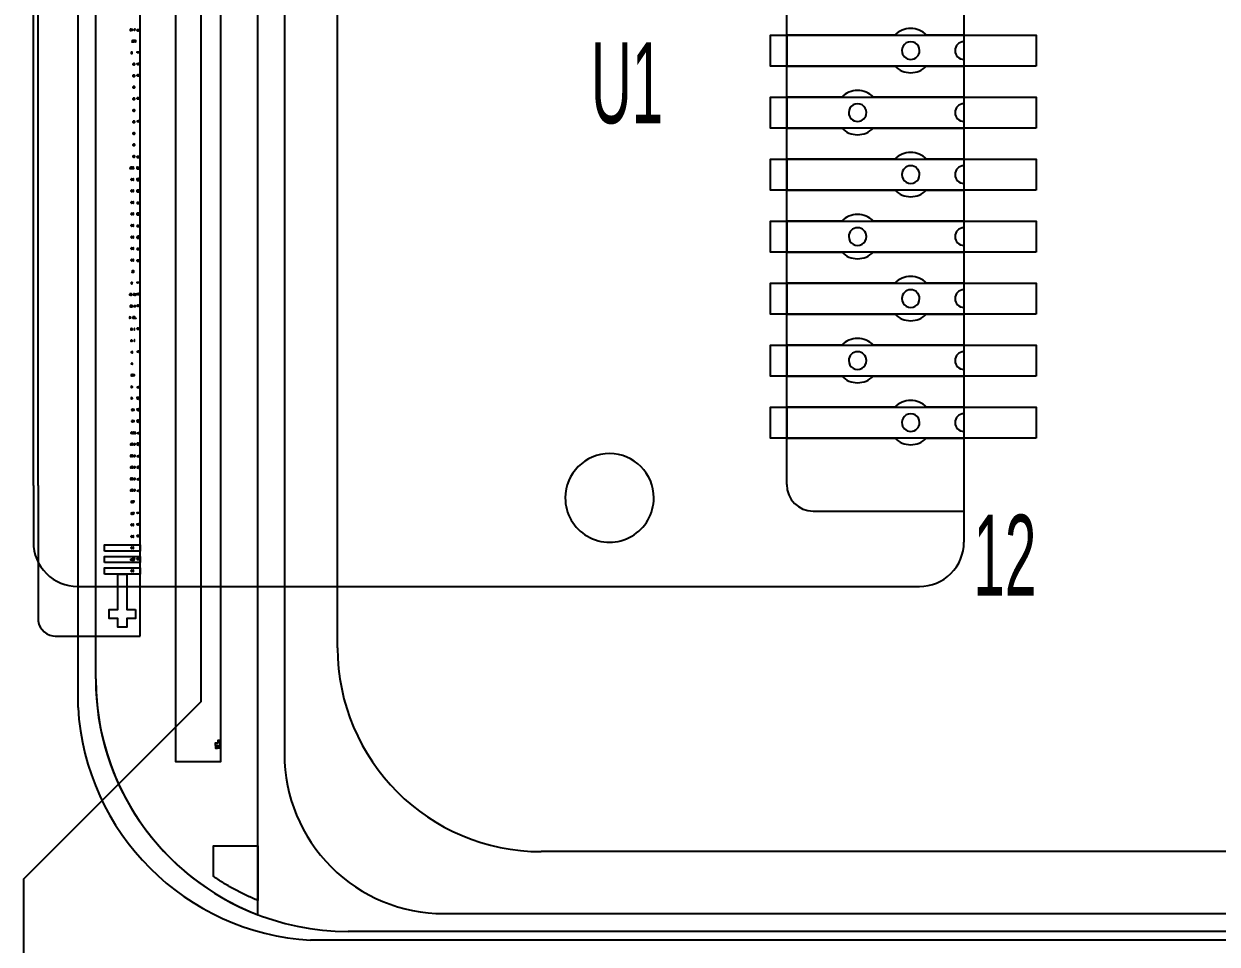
# Model space of a CAD drawing. Header units: millimetres. Extents: x 0 to 240, y 0 to 160.
# Drawn here: x 115.29 to 128.76, y 84.33 to 94.72 of the extents above; entities that cross this region are included whole.
import ezdxf

# ---------------------------------------------------------------- set-up
doc = ezdxf.new("R2010")
doc.units = ezdxf.units.MM
for name, color, linetype in [('BG_OUTLINE', 254, 'Continuous'), ('PG_SILKSCREEN_BOTTOM', 2, 'Continuous'), ('PG_SILKSCREEN_TOP', 7, 'Continuous'), ('PIN_TOP', 80, 'Continuous'), ('RD_SILKSCREEN_TOP', 7, 'Continuous')]:
    doc.layers.add(name, color=color, linetype=linetype)
doc.styles.get("Standard").update_dxf_attribs({"font": 'arial.ttf'})

msp = doc.modelspace()

# ---------------------------------------------------------------- linework, layer by layer
at = {"layer": 'BG_OUTLINE'}
msp.add_lwpolyline([(115.295, 80.07), (115.295, 85.07), (117.295, 87.07), (117.295, 101.07), (115.295, 103.07), (115.295, 108.07), (116.295, 109.07), (151.295, 109.07), (152.295, 108.07), (152.295, 80.07), (151.295, 79.07), (116.295, 79.07), (115.295, 80.07)], dxfattribs=at)
at = {"layer": 'PG_SILKSCREEN_BOTTOM'}
for points in [[(117.936, 84.664), (117.936, 103.476)], [(115.906, 87.002), (115.906, 101.138)], [(116.106, 87.326), (116.106, 100.815)], [(118.836, 87.676), (118.836, 100.465)], [(116.606, 87.81), (116.606, 100.33)], [(115.402, 89.51), (115.402, 98.603)], [(115.456, 89.51), (115.456, 98.603)], [(123.906, 94.595), (123.906, 94.245)], [(125.127, 94.595), (123.906, 94.595)], [(125.906, 94.595), (125.484, 94.595)], [(123.906, 94.245), (125.127, 94.245)], [(125.484, 94.245), (125.906, 94.245)], [(123.906, 93.895), (123.906, 93.545)], [(124.527, 93.895), (123.906, 93.895)], [(125.906, 93.895), (124.884, 93.895)], [(123.906, 93.545), (124.527, 93.545)], [(124.884, 93.545), (125.906, 93.545)], [(123.906, 93.195), (123.906, 92.845)], [(125.127, 93.195), (123.906, 93.195)], [(125.906, 93.195), (125.484, 93.195)], [(123.906, 92.845), (125.127, 92.845)], [(125.484, 92.845), (125.906, 92.845)], [(123.906, 92.495), (123.906, 92.145)], [(124.527, 92.495), (123.906, 92.495)], [(125.906, 92.495), (124.884, 92.495)], [(123.906, 92.145), (124.527, 92.145)], [(124.884, 92.145), (125.906, 92.145)], [(123.906, 91.795), (123.906, 91.445)], [(125.127, 91.795), (123.906, 91.795)], [(125.906, 91.795), (125.484, 91.795)], [(123.906, 91.445), (125.127, 91.445)], [(125.484, 91.445), (125.906, 91.445)], [(123.906, 91.095), (123.906, 90.745)], [(124.527, 91.095), (123.906, 91.095)], [(125.906, 91.095), (124.884, 91.095)], [(123.906, 90.745), (124.527, 90.745)], [(124.884, 90.745), (125.906, 90.745)], [(123.906, 90.395), (123.906, 90.045)], [(125.127, 90.395), (123.906, 90.395)], [(125.906, 90.395), (125.484, 90.395)], [(123.906, 90.045), (125.127, 90.045)], [(125.484, 90.045), (125.906, 90.045)], [(115.402, 89.51), (115.402, 88.87)], [(115.456, 89.51), (115.456, 87.981)], [(124.506, 89.22), (125.906, 89.22)], [(124.506, 89.22), (125.906, 89.22)], [(124.506, 89.22), (125.906, 89.22)], [(125.906, 89.22), (125.906, 89.095)], [(115.648, 87.81), (116.606, 87.81)], [(148.888, 85.376), (121.136, 85.376)], [(149.238, 84.476), (118.956, 84.476)], [(149.238, 84.476), (118.956, 84.476)], [(149.561, 84.376), (118.532, 84.376)]]:
    msp.add_lwpolyline(points, dxfattribs=at)
msp.add_lwpolyline([(151.888, 87.526), (151.888, 100.615, 0.414212), (149.038, 103.465), (120.036, 103.465, 0.414215), (118.236, 101.665), (118.236, 86.476, 0.414214), (120.036, 84.676), (149.038, 84.676, 0.414214)], format="xyb", close=True, dxfattribs=at)
for points in [[(117.006, 101.748), (117.006, 86.393), (117.519, 86.393), (117.519, 101.748)], [(117.006, 101.748), (117.006, 86.393), (117.519, 86.393), (117.519, 101.748)], [(117.006, 101.748), (117.006, 86.393), (117.519, 86.393), (117.519, 101.748)], [(116.496, 94.663), (116.496, 94.648), (116.506, 94.648), (116.506, 94.649), (116.497, 94.649), (116.497, 94.654), (116.502, 94.654), (116.502, 94.656), (116.497, 94.656), (116.497, 94.661), (116.506, 94.661), (116.506, 94.663)], [(116.506, 94.663), (116.506, 94.648), (116.507, 94.648), (116.507, 94.649), (116.516, 94.658), (116.517, 94.658), (116.517, 94.648), (116.519, 94.648), (116.519, 94.663), (116.517, 94.663), (116.517, 94.661), (116.509, 94.653), (116.507, 94.653), (116.507, 94.663)], [(116.542, 94.663), (116.542, 94.648), (116.544, 94.648), (116.544, 94.661), (116.552, 94.661), (116.552, 94.663)], [(116.572, 94.646), (116.574, 94.644), (116.577, 94.644), (116.577, 94.646), (116.575, 94.646), (116.574, 94.647), (116.574, 94.652), (116.575, 94.653), (116.578, 94.653), (116.58, 94.651), (116.58, 94.649), (116.583, 94.649), (116.583, 94.651), (116.585, 94.653), (116.588, 94.653), (116.589, 94.652), (116.589, 94.647), (116.588, 94.646), (116.586, 94.646), (116.586, 94.644), (116.589, 94.644), (116.592, 94.646), (116.592, 94.653), (116.589, 94.655), (116.584, 94.655), (116.582, 94.653), (116.579, 94.655), (116.574, 94.655), (116.572, 94.653)], [(116.514, 94.519), (116.514, 94.518), (116.526, 94.518), (116.526, 94.519), (116.521, 94.519), (116.521, 94.533), (116.519, 94.533), (116.519, 94.519)], [(116.529, 94.533), (116.526, 94.529), (116.526, 94.521), (116.529, 94.518), (116.534, 94.518), (116.537, 94.521), (116.537, 94.523), (116.536, 94.523), (116.536, 94.522), (116.533, 94.519), (116.53, 94.519), (116.527, 94.522), (116.527, 94.528), (116.53, 94.531), (116.533, 94.531), (116.536, 94.528), (116.536, 94.528), (116.537, 94.528), (116.537, 94.529), (116.534, 94.533)], [(116.537, 94.533), (116.537, 94.518), (116.539, 94.518), (116.539, 94.531), (116.547, 94.531), (116.547, 94.533)], [(116.547, 94.533), (116.547, 94.518), (116.549, 94.518), (116.549, 94.524), (116.552, 94.524), (116.556, 94.52), (116.556, 94.518), (116.557, 94.518), (116.557, 94.521), (116.553, 94.525), (116.557, 94.529), (116.557, 94.533), (116.556, 94.533), (116.556, 94.53), (116.552, 94.526), (116.549, 94.526), (116.549, 94.533)], [(116.509, 94.403), (116.507, 94.401), (116.507, 94.399), (116.509, 94.399), (116.509, 94.4), (116.51, 94.401), (116.515, 94.401), (116.516, 94.4), (116.516, 94.397), (116.515, 94.396), (116.509, 94.396), (116.507, 94.394), (116.507, 94.389), (116.509, 94.388), (116.516, 94.388), (116.517, 94.389), (116.517, 94.391), (116.516, 94.391), (116.516, 94.39), (116.515, 94.389), (116.51, 94.389), (116.509, 94.39), (116.509, 94.393), (116.51, 94.394), (116.516, 94.394), (116.517, 94.396), (116.517, 94.401), (116.516, 94.403)], [(116.572, 94.395), (116.574, 94.395), (116.574, 94.4), (116.587, 94.4), (116.587, 94.397), (116.589, 94.397), (116.592, 94.4), (116.592, 94.402), (116.574, 94.402), (116.574, 94.406), (116.572, 94.406)], [(116.528, 94.273), (116.528, 94.258), (116.532, 94.258), (116.532, 94.259), (116.53, 94.259), (116.53, 94.271), (116.532, 94.271), (116.532, 94.273)], [(116.54, 94.273), (116.54, 94.271), (116.542, 94.271), (116.542, 94.259), (116.54, 94.259), (116.54, 94.258), (116.543, 94.258), (116.543, 94.273)], [(116.572, 94.265), (116.576, 94.265), (116.585, 94.274), (116.587, 94.274), (116.589, 94.272), (116.589, 94.27), (116.587, 94.267), (116.585, 94.267), (116.585, 94.265), (116.588, 94.265), (116.592, 94.268), (116.592, 94.273), (116.588, 94.276), (116.584, 94.276), (116.575, 94.267), (116.574, 94.267), (116.574, 94.276), (116.572, 94.276)], [(116.528, 94.143), (116.528, 94.128), (116.532, 94.128), (116.532, 94.129), (116.53, 94.129), (116.53, 94.141), (116.532, 94.141), (116.532, 94.143)], [(116.532, 94.143), (116.532, 94.141), (116.535, 94.141), (116.535, 94.131), (116.533, 94.131), (116.533, 94.129), (116.535, 94.128), (116.537, 94.128), (116.537, 94.141), (116.54, 94.141), (116.54, 94.143)], [(116.54, 94.143), (116.54, 94.141), (116.542, 94.141), (116.542, 94.129), (116.54, 94.129), (116.54, 94.128), (116.543, 94.128), (116.543, 94.143)], [(116.572, 94.137), (116.574, 94.135), (116.577, 94.135), (116.577, 94.137), (116.575, 94.137), (116.574, 94.138), (116.574, 94.143), (116.575, 94.144), (116.578, 94.144), (116.58, 94.142), (116.58, 94.14), (116.583, 94.14), (116.583, 94.142), (116.585, 94.144), (116.588, 94.144), (116.589, 94.143), (116.589, 94.138), (116.588, 94.137), (116.586, 94.137), (116.586, 94.135), (116.589, 94.135), (116.592, 94.137), (116.592, 94.144), (116.589, 94.146), (116.584, 94.146), (116.582, 94.144), (116.579, 94.146), (116.574, 94.146), (116.572, 94.144)], [(116.528, 94.013), (116.528, 93.998), (116.532, 93.998), (116.532, 93.999), (116.53, 93.999), (116.53, 94.011), (116.532, 94.011), (116.532, 94.013)], [(116.532, 94.013), (116.532, 94.009), (116.538, 94.003), (116.538, 94.001), (116.537, 93.999), (116.535, 93.999), (116.533, 94.001), (116.533, 94.003), (116.532, 94.003), (116.532, 94), (116.534, 93.998), (116.537, 93.998), (116.54, 94), (116.54, 94.004), (116.533, 94.01), (116.533, 94.011), (116.54, 94.011), (116.54, 94.013)], [(116.54, 94.013), (116.54, 94.011), (116.542, 94.011), (116.542, 93.999), (116.54, 93.999), (116.54, 93.998), (116.543, 93.998), (116.543, 94.013)], [(116.572, 93.877), (116.574, 93.875), (116.576, 93.875), (116.576, 93.877), (116.575, 93.877), (116.574, 93.878), (116.574, 93.883), (116.575, 93.884), (116.58, 93.884), (116.582, 93.883), (116.582, 93.875), (116.592, 93.875), (116.592, 93.886), (116.589, 93.886), (116.589, 93.877), (116.584, 93.877), (116.584, 93.884), (116.582, 93.886), (116.574, 93.886), (116.572, 93.884)], [(116.528, 93.883), (116.528, 93.868), (116.532, 93.868), (116.532, 93.869), (116.53, 93.869), (116.53, 93.881), (116.532, 93.881), (116.532, 93.883)], [(116.528, 93.753), (116.528, 93.738), (116.532, 93.738), (116.532, 93.739), (116.53, 93.739), (116.53, 93.751), (116.532, 93.751), (116.532, 93.753)], [(116.533, 93.883), (116.532, 93.881), (116.532, 93.879), (116.533, 93.879), (116.533, 93.88), (116.534, 93.881), (116.537, 93.881), (116.538, 93.88), (116.538, 93.878), (116.537, 93.876), (116.535, 93.876), (116.535, 93.874), (116.537, 93.874), (116.538, 93.873), (116.538, 93.87), (116.537, 93.869), (116.534, 93.869), (116.533, 93.87), (116.533, 93.872), (116.532, 93.872), (116.532, 93.869), (116.533, 93.868), (116.538, 93.868), (116.54, 93.869), (116.54, 93.874), (116.538, 93.875), (116.54, 93.877), (116.54, 93.881), (116.538, 93.883)], [(116.54, 93.883), (116.54, 93.881), (116.542, 93.881), (116.542, 93.869), (116.54, 93.869), (116.54, 93.868), (116.543, 93.868), (116.543, 93.883)], [(116.54, 93.753), (116.54, 93.751), (116.542, 93.751), (116.542, 93.739), (116.54, 93.739), (116.54, 93.738), (116.543, 93.738), (116.543, 93.753)], [(116.528, 93.623), (116.528, 93.608), (116.532, 93.608), (116.532, 93.609), (116.53, 93.609), (116.53, 93.621), (116.532, 93.621), (116.532, 93.623)], [(116.533, 93.623), (116.532, 93.621), (116.532, 93.619), (116.533, 93.619), (116.533, 93.62), (116.534, 93.621), (116.537, 93.621), (116.538, 93.62), (116.538, 93.616), (116.537, 93.615), (116.532, 93.615), (116.532, 93.608), (116.54, 93.608), (116.54, 93.609), (116.533, 93.609), (116.533, 93.614), (116.538, 93.614), (116.54, 93.615), (116.54, 93.621), (116.538, 93.623)], [(116.54, 93.623), (116.54, 93.621), (116.542, 93.621), (116.542, 93.609), (116.54, 93.609), (116.54, 93.608), (116.543, 93.608), (116.543, 93.623)], [(116.587, 93.615), (116.592, 93.615), (116.592, 93.626), (116.585, 93.626), (116.58, 93.622), (116.572, 93.622), (116.572, 93.62), (116.582, 93.62), (116.586, 93.624), (116.589, 93.624), (116.589, 93.617), (116.587, 93.617)], [(116.528, 93.493), (116.528, 93.478), (116.532, 93.478), (116.532, 93.479), (116.53, 93.479), (116.53, 93.491), (116.532, 93.491), (116.532, 93.493)], [(116.54, 93.493), (116.54, 93.491), (116.542, 93.491), (116.542, 93.479), (116.54, 93.479), (116.54, 93.478), (116.543, 93.478), (116.543, 93.493)], [(116.528, 93.363), (116.528, 93.348), (116.532, 93.348), (116.532, 93.349), (116.53, 93.349), (116.53, 93.361), (116.532, 93.361), (116.532, 93.363)], [(116.532, 93.351), (116.532, 93.348), (116.54, 93.348), (116.54, 93.353), (116.537, 93.356), (116.537, 93.363), (116.535, 93.363), (116.535, 93.355), (116.538, 93.352), (116.538, 93.349), (116.533, 93.349), (116.533, 93.351)], [(116.54, 93.363), (116.54, 93.361), (116.542, 93.361), (116.542, 93.349), (116.54, 93.349), (116.54, 93.348), (116.543, 93.348), (116.543, 93.363)], [(116.528, 93.233), (116.528, 93.218), (116.532, 93.218), (116.532, 93.219), (116.53, 93.219), (116.53, 93.231), (116.532, 93.231), (116.532, 93.233)], [(116.54, 93.233), (116.54, 93.231), (116.542, 93.231), (116.542, 93.219), (116.54, 93.219), (116.54, 93.218), (116.543, 93.218), (116.543, 93.233)], [(116.572, 93.216), (116.574, 93.214), (116.576, 93.214), (116.576, 93.216), (116.575, 93.216), (116.574, 93.217), (116.574, 93.222), (116.575, 93.223), (116.58, 93.223), (116.582, 93.222), (116.582, 93.214), (116.592, 93.214), (116.592, 93.225), (116.589, 93.225), (116.589, 93.216), (116.584, 93.216), (116.584, 93.223), (116.582, 93.225), (116.574, 93.225), (116.572, 93.223)], [(116.492, 93.089), (116.492, 93.088), (116.504, 93.088), (116.504, 93.089), (116.499, 93.089), (116.499, 93.103), (116.497, 93.103), (116.497, 93.089)], [(116.504, 93.103), (116.504, 93.088), (116.514, 93.088), (116.514, 93.089), (116.506, 93.089), (116.506, 93.094), (116.511, 93.094), (116.511, 93.096), (116.506, 93.096), (116.506, 93.101), (116.514, 93.101), (116.514, 93.103)], [(116.516, 93.103), (116.514, 93.101), (116.514, 93.099), (116.516, 93.099), (116.516, 93.1), (116.517, 93.101), (116.522, 93.101), (116.522, 93.1), (116.522, 93.097), (116.522, 93.096), (116.516, 93.096), (116.514, 93.094), (116.514, 93.089), (116.516, 93.088), (116.522, 93.088), (116.524, 93.089), (116.524, 93.091), (116.522, 93.091), (116.522, 93.09), (116.522, 93.089), (116.517, 93.089), (116.516, 93.09), (116.516, 93.093), (116.517, 93.094), (116.522, 93.094), (116.524, 93.096), (116.524, 93.101), (116.522, 93.103)], [(116.524, 93.089), (116.524, 93.088), (116.536, 93.088), (116.536, 93.089), (116.531, 93.089), (116.531, 93.103), (116.529, 93.103), (116.529, 93.089)], [(116.572, 93.095), (116.574, 93.095), (116.574, 93.1), (116.587, 93.1), (116.587, 93.097), (116.589, 93.097), (116.592, 93.1), (116.592, 93.102), (116.574, 93.102), (116.574, 93.106), (116.572, 93.106)], [(116.572, 93.086), (116.574, 93.084), (116.576, 93.084), (116.576, 93.086), (116.575, 93.086), (116.574, 93.087), (116.574, 93.092), (116.575, 93.093), (116.58, 93.093), (116.582, 93.092), (116.582, 93.084), (116.592, 93.084), (116.592, 93.095), (116.589, 93.095), (116.589, 93.086), (116.584, 93.086), (116.584, 93.093), (116.582, 93.095), (116.574, 93.095), (116.572, 93.093)], [(116.509, 92.973), (116.506, 92.969), (116.506, 92.961), (116.509, 92.958), (116.514, 92.958), (116.517, 92.961), (116.517, 92.963), (116.516, 92.963), (116.516, 92.962), (116.513, 92.959), (116.51, 92.959), (116.507, 92.962), (116.507, 92.969), (116.51, 92.971), (116.513, 92.971), (116.516, 92.969), (116.516, 92.968), (116.512, 92.968), (116.512, 92.966), (116.517, 92.966), (116.517, 92.969), (116.514, 92.973)], [(116.517, 92.973), (116.517, 92.958), (116.519, 92.958), (116.519, 92.959), (116.528, 92.968), (116.529, 92.968), (116.529, 92.958), (116.531, 92.958), (116.531, 92.973), (116.529, 92.973), (116.529, 92.971), (116.521, 92.963), (116.519, 92.963), (116.519, 92.973)], [(116.572, 92.965), (116.576, 92.965), (116.585, 92.974), (116.587, 92.974), (116.589, 92.972), (116.589, 92.97), (116.587, 92.967), (116.585, 92.967), (116.585, 92.965), (116.588, 92.965), (116.592, 92.968), (116.592, 92.973), (116.588, 92.976), (116.584, 92.976), (116.575, 92.967), (116.574, 92.967), (116.574, 92.976), (116.572, 92.976)], [(116.572, 92.956), (116.574, 92.954), (116.576, 92.954), (116.576, 92.956), (116.575, 92.956), (116.574, 92.957), (116.574, 92.962), (116.575, 92.963), (116.58, 92.963), (116.582, 92.962), (116.582, 92.954), (116.592, 92.954), (116.592, 92.965), (116.589, 92.965), (116.589, 92.956), (116.584, 92.956), (116.584, 92.963), (116.582, 92.965), (116.574, 92.965), (116.572, 92.963)], [(116.509, 92.843), (116.506, 92.839), (116.506, 92.831), (116.509, 92.828), (116.514, 92.828), (116.517, 92.831), (116.517, 92.833), (116.516, 92.833), (116.516, 92.832), (116.513, 92.829), (116.51, 92.829), (116.507, 92.832), (116.507, 92.839), (116.51, 92.841), (116.513, 92.841), (116.516, 92.839), (116.516, 92.838), (116.512, 92.838), (116.512, 92.836), (116.517, 92.836), (116.517, 92.839), (116.514, 92.843)], [(116.517, 92.843), (116.517, 92.828), (116.519, 92.828), (116.519, 92.829), (116.528, 92.838), (116.529, 92.838), (116.529, 92.828), (116.531, 92.828), (116.531, 92.843), (116.529, 92.843), (116.529, 92.841), (116.521, 92.833), (116.519, 92.833), (116.519, 92.843)], [(116.572, 92.837), (116.574, 92.835), (116.577, 92.835), (116.577, 92.837), (116.575, 92.837), (116.574, 92.838), (116.574, 92.843), (116.575, 92.844), (116.578, 92.844), (116.58, 92.842), (116.58, 92.84), (116.583, 92.84), (116.583, 92.842), (116.585, 92.844), (116.588, 92.844), (116.589, 92.843), (116.589, 92.838), (116.588, 92.837), (116.586, 92.837), (116.586, 92.835), (116.589, 92.835), (116.592, 92.837), (116.592, 92.844), (116.589, 92.846), (116.584, 92.846), (116.582, 92.844), (116.579, 92.846), (116.574, 92.846), (116.572, 92.844)], [(116.572, 92.826), (116.574, 92.824), (116.576, 92.824), (116.576, 92.826), (116.575, 92.826), (116.574, 92.827), (116.574, 92.832), (116.575, 92.833), (116.58, 92.833), (116.582, 92.832), (116.582, 92.824), (116.592, 92.824), (116.592, 92.835), (116.589, 92.835), (116.589, 92.826), (116.584, 92.826), (116.584, 92.833), (116.582, 92.835), (116.574, 92.835), (116.572, 92.833)], [(116.509, 92.713), (116.506, 92.709), (116.506, 92.701), (116.509, 92.698), (116.514, 92.698), (116.517, 92.701), (116.517, 92.703), (116.516, 92.703), (116.516, 92.702), (116.513, 92.699), (116.51, 92.699), (116.507, 92.702), (116.507, 92.709), (116.51, 92.711), (116.513, 92.711), (116.516, 92.709), (116.516, 92.708), (116.512, 92.708), (116.512, 92.706), (116.517, 92.706), (116.517, 92.709), (116.514, 92.713)], [(116.517, 92.713), (116.517, 92.698), (116.519, 92.698), (116.519, 92.699), (116.528, 92.708), (116.529, 92.708), (116.529, 92.698), (116.531, 92.698), (116.531, 92.713), (116.529, 92.713), (116.529, 92.711), (116.521, 92.703), (116.519, 92.703), (116.519, 92.713)], [(116.572, 92.696), (116.574, 92.694), (116.576, 92.694), (116.576, 92.696), (116.575, 92.696), (116.574, 92.697), (116.574, 92.702), (116.575, 92.703), (116.58, 92.703), (116.582, 92.702), (116.582, 92.694), (116.592, 92.694), (116.592, 92.705), (116.589, 92.705), (116.589, 92.696), (116.584, 92.696), (116.584, 92.703), (116.582, 92.705), (116.574, 92.705), (116.572, 92.703)], [(116.509, 92.583), (116.506, 92.579), (116.506, 92.571), (116.509, 92.568), (116.514, 92.568), (116.517, 92.571), (116.517, 92.573), (116.516, 92.573), (116.516, 92.572), (116.513, 92.569), (116.51, 92.569), (116.507, 92.572), (116.507, 92.579), (116.51, 92.581), (116.513, 92.581), (116.516, 92.579), (116.516, 92.578), (116.512, 92.578), (116.512, 92.576), (116.517, 92.576), (116.517, 92.579), (116.514, 92.583)], [(116.517, 92.583), (116.517, 92.568), (116.519, 92.568), (116.519, 92.569), (116.528, 92.578), (116.529, 92.578), (116.529, 92.568), (116.531, 92.568), (116.531, 92.583), (116.529, 92.583), (116.529, 92.581), (116.521, 92.573), (116.519, 92.573), (116.519, 92.583)], [(116.572, 92.577), (116.574, 92.575), (116.576, 92.575), (116.576, 92.577), (116.575, 92.577), (116.574, 92.578), (116.574, 92.583), (116.575, 92.584), (116.58, 92.584), (116.582, 92.583), (116.582, 92.575), (116.592, 92.575), (116.592, 92.586), (116.589, 92.586), (116.589, 92.577), (116.584, 92.577), (116.584, 92.584), (116.582, 92.586), (116.574, 92.586), (116.572, 92.584)], [(116.572, 92.566), (116.574, 92.564), (116.576, 92.564), (116.576, 92.566), (116.575, 92.566), (116.574, 92.567), (116.574, 92.572), (116.575, 92.573), (116.58, 92.573), (116.582, 92.572), (116.582, 92.564), (116.592, 92.564), (116.592, 92.575), (116.589, 92.575), (116.589, 92.566), (116.584, 92.566), (116.584, 92.573), (116.582, 92.575), (116.574, 92.575), (116.572, 92.573)], [(116.509, 92.453), (116.506, 92.449), (116.506, 92.441), (116.509, 92.438), (116.514, 92.438), (116.517, 92.441), (116.517, 92.443), (116.516, 92.443), (116.516, 92.442), (116.513, 92.439), (116.51, 92.439), (116.507, 92.442), (116.507, 92.449), (116.51, 92.451), (116.513, 92.451), (116.516, 92.449), (116.516, 92.448), (116.512, 92.448), (116.512, 92.446), (116.517, 92.446), (116.517, 92.449), (116.514, 92.453)], [(116.517, 92.453), (116.517, 92.438), (116.519, 92.438), (116.519, 92.439), (116.528, 92.448), (116.529, 92.448), (116.529, 92.438), (116.531, 92.438), (116.531, 92.453), (116.529, 92.453), (116.529, 92.451), (116.521, 92.443), (116.519, 92.443), (116.519, 92.453)], [(116.572, 92.436), (116.574, 92.434), (116.576, 92.434), (116.576, 92.436), (116.575, 92.436), (116.574, 92.437), (116.574, 92.442), (116.575, 92.443), (116.58, 92.443), (116.582, 92.442), (116.582, 92.434), (116.592, 92.434), (116.592, 92.445), (116.589, 92.445), (116.589, 92.436), (116.584, 92.436), (116.584, 92.443), (116.582, 92.445), (116.574, 92.445), (116.572, 92.443)], [(116.509, 92.323), (116.506, 92.319), (116.506, 92.311), (116.509, 92.308), (116.514, 92.308), (116.517, 92.311), (116.517, 92.313), (116.516, 92.313), (116.516, 92.312), (116.513, 92.309), (116.51, 92.309), (116.507, 92.312), (116.507, 92.319), (116.51, 92.321), (116.513, 92.321), (116.516, 92.319), (116.516, 92.318), (116.512, 92.318), (116.512, 92.316), (116.517, 92.316), (116.517, 92.319), (116.514, 92.323)], [(116.517, 92.323), (116.517, 92.308), (116.519, 92.308), (116.519, 92.309), (116.528, 92.318), (116.529, 92.318), (116.529, 92.308), (116.531, 92.308), (116.531, 92.323), (116.529, 92.323), (116.529, 92.321), (116.521, 92.313), (116.519, 92.313), (116.519, 92.323)], [(116.587, 92.315), (116.592, 92.315), (116.592, 92.326), (116.585, 92.326), (116.58, 92.322), (116.572, 92.322), (116.572, 92.32), (116.582, 92.32), (116.586, 92.324), (116.589, 92.324), (116.589, 92.317), (116.587, 92.317)], [(116.572, 92.306), (116.574, 92.304), (116.576, 92.304), (116.576, 92.306), (116.575, 92.306), (116.574, 92.307), (116.574, 92.312), (116.575, 92.313), (116.58, 92.313), (116.582, 92.312), (116.582, 92.304), (116.592, 92.304), (116.592, 92.315), (116.589, 92.315), (116.589, 92.306), (116.584, 92.306), (116.584, 92.313), (116.582, 92.315), (116.574, 92.315), (116.572, 92.313)], [(116.509, 92.193), (116.506, 92.189), (116.506, 92.181), (116.509, 92.178), (116.514, 92.178), (116.517, 92.181), (116.517, 92.183), (116.516, 92.183), (116.516, 92.182), (116.513, 92.179), (116.51, 92.179), (116.507, 92.182), (116.507, 92.188), (116.51, 92.191), (116.513, 92.191), (116.516, 92.188), (116.516, 92.188), (116.512, 92.188), (116.512, 92.186), (116.517, 92.186), (116.517, 92.189), (116.514, 92.193)], [(116.517, 92.193), (116.517, 92.178), (116.519, 92.178), (116.519, 92.179), (116.528, 92.188), (116.529, 92.188), (116.529, 92.178), (116.531, 92.178), (116.531, 92.193), (116.529, 92.193), (116.529, 92.191), (116.521, 92.183), (116.519, 92.183), (116.519, 92.193)], [(116.572, 92.176), (116.574, 92.174), (116.576, 92.174), (116.576, 92.176), (116.575, 92.176), (116.574, 92.177), (116.574, 92.182), (116.575, 92.183), (116.58, 92.183), (116.582, 92.182), (116.582, 92.174), (116.592, 92.174), (116.592, 92.185), (116.589, 92.185), (116.589, 92.176), (116.584, 92.176), (116.584, 92.183), (116.582, 92.185), (116.574, 92.185), (116.572, 92.183)], [(116.509, 92.063), (116.506, 92.059), (116.506, 92.051), (116.509, 92.048), (116.514, 92.048), (116.517, 92.051), (116.517, 92.053), (116.516, 92.053), (116.516, 92.052), (116.513, 92.049), (116.51, 92.049), (116.507, 92.052), (116.507, 92.058), (116.51, 92.061), (116.513, 92.061), (116.516, 92.058), (116.516, 92.058), (116.512, 92.058), (116.512, 92.056), (116.517, 92.056), (116.517, 92.059), (116.514, 92.063)], [(116.517, 92.063), (116.517, 92.048), (116.519, 92.048), (116.519, 92.049), (116.528, 92.058), (116.529, 92.058), (116.529, 92.048), (116.531, 92.048), (116.531, 92.063), (116.529, 92.063), (116.529, 92.061), (116.521, 92.053), (116.519, 92.053), (116.519, 92.063)], [(116.572, 92.046), (116.574, 92.044), (116.576, 92.044), (116.576, 92.046), (116.575, 92.046), (116.574, 92.047), (116.574, 92.052), (116.575, 92.053), (116.58, 92.053), (116.582, 92.052), (116.582, 92.044), (116.592, 92.044), (116.592, 92.055), (116.589, 92.055), (116.589, 92.046), (116.584, 92.046), (116.584, 92.053), (116.582, 92.055), (116.574, 92.055), (116.572, 92.053)], [(116.513, 91.919), (116.513, 91.918), (116.525, 91.918), (116.525, 91.919), (116.52, 91.919), (116.52, 91.933), (116.518, 91.933), (116.518, 91.919)], [(116.525, 91.933), (116.525, 91.918), (116.535, 91.918), (116.535, 91.919), (116.527, 91.919), (116.527, 91.924), (116.532, 91.924), (116.532, 91.926), (116.527, 91.926), (116.527, 91.931), (116.535, 91.931), (116.535, 91.933)], [(116.509, 91.803), (116.507, 91.801), (116.507, 91.799), (116.509, 91.799), (116.509, 91.8), (116.51, 91.801), (116.515, 91.801), (116.516, 91.8), (116.516, 91.797), (116.515, 91.796), (116.509, 91.796), (116.507, 91.794), (116.507, 91.789), (116.509, 91.788), (116.516, 91.788), (116.517, 91.789), (116.517, 91.791), (116.516, 91.791), (116.516, 91.79), (116.515, 91.789), (116.51, 91.789), (116.509, 91.79), (116.509, 91.794), (116.51, 91.794), (116.516, 91.794), (116.517, 91.796), (116.517, 91.801), (116.516, 91.803)], [(116.572, 91.795), (116.574, 91.795), (116.574, 91.8), (116.587, 91.8), (116.587, 91.797), (116.589, 91.797), (116.592, 91.8), (116.592, 91.802), (116.574, 91.802), (116.574, 91.806), (116.572, 91.806)], [(116.49, 91.673), (116.49, 91.658), (116.492, 91.658), (116.492, 91.671), (116.5, 91.671), (116.5, 91.673)], [(116.5, 91.673), (116.5, 91.658), (116.51, 91.658), (116.51, 91.659), (116.502, 91.659), (116.502, 91.664), (116.507, 91.664), (116.507, 91.666), (116.502, 91.666), (116.502, 91.671), (116.51, 91.671), (116.51, 91.673)], [(116.532, 91.673), (116.532, 91.658), (116.533, 91.658), (116.533, 91.671), (116.534, 91.671), (116.538, 91.667), (116.542, 91.671), (116.543, 91.671), (116.543, 91.658), (116.545, 91.658), (116.545, 91.673), (116.542, 91.673), (116.538, 91.669), (116.535, 91.673)], [(116.545, 91.673), (116.545, 91.658), (116.548, 91.658), (116.552, 91.661), (116.555, 91.658), (116.558, 91.658), (116.558, 91.673), (116.557, 91.673), (116.557, 91.659), (116.556, 91.659), (116.552, 91.664), (116.547, 91.659), (116.547, 91.659), (116.547, 91.673)], [(116.572, 91.665), (116.576, 91.665), (116.585, 91.674), (116.587, 91.674), (116.589, 91.672), (116.589, 91.67), (116.587, 91.667), (116.585, 91.667), (116.585, 91.665), (116.588, 91.665), (116.592, 91.668), (116.592, 91.673), (116.588, 91.676), (116.584, 91.676), (116.575, 91.667), (116.574, 91.667), (116.574, 91.676), (116.572, 91.676)], [(116.496, 91.543), (116.496, 91.528), (116.497, 91.528), (116.497, 91.541), (116.506, 91.541), (116.506, 91.543)], [(116.506, 91.543), (116.506, 91.528), (116.516, 91.528), (116.516, 91.529), (116.507, 91.529), (116.507, 91.534), (116.512, 91.534), (116.512, 91.536), (116.507, 91.536), (116.507, 91.541), (116.516, 91.541), (116.516, 91.543)], [(116.539, 91.543), (116.539, 91.528), (116.541, 91.528), (116.541, 91.529), (116.549, 91.538), (116.551, 91.538), (116.551, 91.528), (116.552, 91.528), (116.552, 91.543), (116.551, 91.543), (116.551, 91.541), (116.542, 91.533), (116.541, 91.533), (116.541, 91.543)], [(116.572, 91.537), (116.574, 91.535), (116.577, 91.535), (116.577, 91.537), (116.575, 91.537), (116.574, 91.538), (116.574, 91.543), (116.575, 91.544), (116.578, 91.544), (116.58, 91.542), (116.58, 91.54), (116.583, 91.54), (116.583, 91.542), (116.585, 91.544), (116.588, 91.544), (116.589, 91.543), (116.589, 91.538), (116.588, 91.537), (116.586, 91.537), (116.586, 91.535), (116.589, 91.535), (116.592, 91.537), (116.592, 91.544), (116.589, 91.546), (116.584, 91.546), (116.582, 91.544), (116.579, 91.546), (116.574, 91.546), (116.572, 91.544)], [(116.493, 91.414), (116.488, 91.409), (116.488, 91.399), (116.49, 91.399), (116.49, 91.408), (116.494, 91.413), (116.498, 91.408), (116.498, 91.399), (116.5, 91.399), (116.5, 91.409), (116.495, 91.414)], [(116.523, 91.414), (116.523, 91.413), (116.525, 91.413), (116.525, 91.401), (116.523, 91.401), (116.523, 91.399), (116.528, 91.399), (116.528, 91.401), (116.527, 91.401), (116.527, 91.413), (116.528, 91.413), (116.528, 91.414)], [(116.528, 91.414), (116.528, 91.399), (116.53, 91.399), (116.53, 91.413), (116.538, 91.413), (116.538, 91.414)], [(116.528, 91.398), (116.56, 91.398), (116.56, 91.396), (116.528, 91.396)], [(116.538, 91.414), (116.538, 91.399), (116.548, 91.399), (116.548, 91.401), (116.54, 91.401), (116.54, 91.406), (116.545, 91.406), (116.545, 91.407), (116.54, 91.407), (116.54, 91.413), (116.548, 91.413), (116.548, 91.414)], [(116.509, 91.283), (116.504, 91.278), (116.504, 91.268), (116.506, 91.268), (116.506, 91.277), (116.51, 91.281), (116.514, 91.277), (116.514, 91.268), (116.516, 91.268), (116.516, 91.278), (116.511, 91.283)], [(116.539, 91.283), (116.539, 91.281), (116.541, 91.281), (116.541, 91.269), (116.539, 91.269), (116.539, 91.268), (116.544, 91.268), (116.544, 91.269), (116.542, 91.269), (116.542, 91.281), (116.544, 91.281), (116.544, 91.283)], [(116.572, 91.277), (116.574, 91.275), (116.576, 91.275), (116.576, 91.277), (116.575, 91.277), (116.574, 91.278), (116.574, 91.283), (116.575, 91.284), (116.58, 91.284), (116.582, 91.283), (116.582, 91.275), (116.592, 91.275), (116.592, 91.286), (116.589, 91.286), (116.589, 91.277), (116.584, 91.277), (116.584, 91.284), (116.582, 91.286), (116.574, 91.286), (116.572, 91.284)], [(116.509, 91.153), (116.504, 91.148), (116.504, 91.138), (116.506, 91.138), (116.506, 91.147), (116.51, 91.151), (116.514, 91.147), (116.514, 91.138), (116.516, 91.138), (116.516, 91.148), (116.511, 91.153)], [(116.539, 91.153), (116.539, 91.151), (116.541, 91.151), (116.541, 91.139), (116.539, 91.139), (116.539, 91.138), (116.544, 91.138), (116.544, 91.139), (116.542, 91.139), (116.542, 91.151), (116.544, 91.151), (116.544, 91.153)], [(116.513, 91.023), (116.508, 91.018), (116.508, 91.008), (116.51, 91.008), (116.51, 91.017), (116.514, 91.021), (116.518, 91.017), (116.518, 91.008), (116.52, 91.008), (116.52, 91.018), (116.515, 91.023)], [(116.587, 91.015), (116.592, 91.015), (116.592, 91.026), (116.585, 91.026), (116.58, 91.022), (116.572, 91.022), (116.572, 91.02), (116.582, 91.02), (116.586, 91.024), (116.589, 91.024), (116.589, 91.017), (116.587, 91.017)], [(116.513, 90.893), (116.508, 90.888), (116.508, 90.878), (116.51, 90.878), (116.51, 90.887), (116.514, 90.891), (116.518, 90.887), (116.518, 90.878), (116.52, 90.878), (116.52, 90.888), (116.515, 90.893)], [(116.512, 90.763), (116.507, 90.758), (116.507, 90.748), (116.509, 90.748), (116.509, 90.757), (116.513, 90.761), (116.517, 90.757), (116.517, 90.748), (116.519, 90.748), (116.519, 90.758), (116.514, 90.763)], [(116.522, 90.763), (116.519, 90.759), (116.519, 90.751), (116.522, 90.748), (116.527, 90.748), (116.531, 90.751), (116.531, 90.753), (116.529, 90.753), (116.529, 90.752), (116.527, 90.749), (116.523, 90.749), (116.521, 90.752), (116.521, 90.759), (116.523, 90.761), (116.527, 90.761), (116.529, 90.759), (116.529, 90.758), (116.526, 90.758), (116.526, 90.756), (116.531, 90.756), (116.531, 90.759), (116.527, 90.763)], [(116.531, 90.763), (116.531, 90.748), (116.532, 90.748), (116.532, 90.754), (116.539, 90.754), (116.539, 90.748), (116.541, 90.748), (116.541, 90.763), (116.539, 90.763), (116.539, 90.756), (116.532, 90.756), (116.532, 90.763)], [(116.512, 90.633), (116.507, 90.628), (116.507, 90.618), (116.508, 90.618), (116.508, 90.627), (116.512, 90.631), (116.517, 90.627), (116.517, 90.618), (116.518, 90.618), (116.518, 90.628), (116.513, 90.633)], [(116.587, 90.614), (116.592, 90.614), (116.592, 90.625), (116.585, 90.625), (116.58, 90.621), (116.572, 90.621), (116.572, 90.618), (116.582, 90.618), (116.586, 90.623), (116.589, 90.623), (116.589, 90.616), (116.587, 90.616)], [(116.512, 90.503), (116.507, 90.498), (116.507, 90.488), (116.508, 90.488), (116.508, 90.497), (116.512, 90.501), (116.517, 90.497), (116.517, 90.488), (116.518, 90.488), (116.518, 90.498), (116.513, 90.503)], [(116.572, 90.495), (116.574, 90.495), (116.574, 90.5), (116.587, 90.5), (116.587, 90.497), (116.589, 90.497), (116.592, 90.5), (116.592, 90.502), (116.574, 90.502), (116.574, 90.506), (116.572, 90.506)], [(116.587, 90.484), (116.592, 90.484), (116.592, 90.495), (116.585, 90.495), (116.58, 90.491), (116.572, 90.491), (116.572, 90.488), (116.582, 90.488), (116.586, 90.493), (116.589, 90.493), (116.589, 90.486), (116.587, 90.486)], [(116.515, 90.373), (116.512, 90.369), (116.512, 90.361), (116.515, 90.358), (116.52, 90.358), (116.523, 90.361), (116.523, 90.363), (116.522, 90.363), (116.522, 90.362), (116.519, 90.359), (116.516, 90.359), (116.513, 90.362), (116.513, 90.369), (116.516, 90.371), (116.519, 90.371), (116.522, 90.369), (116.522, 90.368), (116.518, 90.368), (116.518, 90.366), (116.523, 90.366), (116.523, 90.369), (116.52, 90.373)], [(116.523, 90.373), (116.523, 90.358), (116.525, 90.358), (116.525, 90.359), (116.534, 90.368), (116.535, 90.368), (116.535, 90.358), (116.537, 90.358), (116.537, 90.373), (116.535, 90.373), (116.535, 90.371), (116.527, 90.363), (116.525, 90.363), (116.525, 90.373)], [(116.572, 90.365), (116.576, 90.365), (116.585, 90.374), (116.587, 90.374), (116.589, 90.372), (116.589, 90.37), (116.587, 90.367), (116.585, 90.367), (116.585, 90.365), (116.588, 90.365), (116.592, 90.368), (116.592, 90.373), (116.588, 90.376), (116.584, 90.376), (116.575, 90.367), (116.574, 90.367), (116.574, 90.376), (116.572, 90.376)], [(116.587, 90.354), (116.592, 90.354), (116.592, 90.365), (116.585, 90.365), (116.58, 90.361), (116.572, 90.361), (116.572, 90.359), (116.582, 90.359), (116.586, 90.363), (116.589, 90.363), (116.589, 90.356), (116.587, 90.356)], [(116.515, 90.243), (116.512, 90.239), (116.512, 90.231), (116.515, 90.228), (116.52, 90.228), (116.523, 90.231), (116.523, 90.233), (116.522, 90.233), (116.522, 90.232), (116.519, 90.229), (116.516, 90.229), (116.513, 90.232), (116.513, 90.239), (116.516, 90.241), (116.519, 90.241), (116.522, 90.239), (116.522, 90.238), (116.518, 90.238), (116.518, 90.236), (116.523, 90.236), (116.523, 90.239), (116.52, 90.243)], [(116.523, 90.243), (116.523, 90.228), (116.525, 90.228), (116.525, 90.229), (116.534, 90.238), (116.535, 90.238), (116.535, 90.228), (116.537, 90.228), (116.537, 90.243), (116.535, 90.243), (116.535, 90.241), (116.527, 90.233), (116.525, 90.233), (116.525, 90.243)], [(116.572, 90.237), (116.574, 90.235), (116.577, 90.235), (116.577, 90.237), (116.575, 90.237), (116.574, 90.238), (116.574, 90.243), (116.575, 90.244), (116.578, 90.244), (116.58, 90.242), (116.58, 90.24), (116.583, 90.24), (116.583, 90.242), (116.585, 90.244), (116.588, 90.244), (116.589, 90.243), (116.589, 90.238), (116.588, 90.237), (116.586, 90.237), (116.586, 90.235), (116.589, 90.235), (116.592, 90.237), (116.592, 90.244), (116.589, 90.246), (116.584, 90.246), (116.582, 90.244), (116.579, 90.246), (116.574, 90.246), (116.572, 90.244)], [(116.587, 90.224), (116.592, 90.224), (116.592, 90.235), (116.585, 90.235), (116.58, 90.231), (116.572, 90.231), (116.572, 90.229), (116.582, 90.229), (116.586, 90.233), (116.589, 90.233), (116.589, 90.226), (116.587, 90.226)], [(116.505, 89.983), (116.5, 89.978), (116.5, 89.968), (116.502, 89.968), (116.502, 89.977), (116.506, 89.981), (116.51, 89.977), (116.51, 89.968), (116.512, 89.968), (116.512, 89.978), (116.507, 89.983)], [(116.508, 90.113), (116.505, 90.109), (116.505, 90.098), (116.507, 90.098), (116.507, 90.109), (116.509, 90.111), (116.512, 90.111), (116.515, 90.109), (116.515, 90.098), (116.517, 90.098), (116.517, 90.109), (116.513, 90.113)], [(116.515, 89.983), (116.512, 89.979), (116.512, 89.971), (116.515, 89.968), (116.52, 89.968), (116.523, 89.971), (116.523, 89.973), (116.522, 89.973), (116.522, 89.972), (116.519, 89.969), (116.516, 89.969), (116.513, 89.972), (116.513, 89.979), (116.516, 89.981), (116.519, 89.981), (116.522, 89.979), (116.522, 89.978), (116.523, 89.978), (116.523, 89.979), (116.52, 89.983)], [(116.517, 90.113), (116.517, 90.098), (116.52, 90.098), (116.523, 90.101), (116.527, 90.098), (116.53, 90.098), (116.53, 90.113), (116.528, 90.113), (116.528, 90.099), (116.527, 90.099), (116.523, 90.104), (116.519, 90.099), (116.518, 90.099), (116.518, 90.113)], [(116.53, 90.113), (116.53, 90.098), (116.533, 90.098), (116.537, 90.101), (116.54, 90.098), (116.543, 90.098), (116.543, 90.113), (116.542, 90.113), (116.542, 90.099), (116.541, 90.099), (116.537, 90.104), (116.532, 90.099), (116.532, 90.099), (116.532, 90.113)], [(116.535, 89.983), (116.535, 89.968), (116.538, 89.968), (116.542, 89.971), (116.545, 89.968), (116.548, 89.968), (116.548, 89.983), (116.547, 89.983), (116.547, 89.969), (116.546, 89.969), (116.542, 89.974), (116.537, 89.969), (116.537, 89.969), (116.537, 89.983)], [(116.548, 90.113), (116.548, 90.106), (116.543, 90.101), (116.543, 90.098), (116.545, 90.098), (116.545, 90.1), (116.549, 90.104), (116.553, 90.1), (116.553, 90.098), (116.555, 90.098), (116.555, 90.101), (116.55, 90.106), (116.55, 90.113)], [(116.587, 90.094), (116.592, 90.094), (116.592, 90.105), (116.585, 90.105), (116.58, 90.101), (116.572, 90.101), (116.572, 90.099), (116.582, 90.099), (116.586, 90.103), (116.589, 90.103), (116.589, 90.096), (116.587, 90.096)], [(116.572, 89.977), (116.574, 89.975), (116.576, 89.975), (116.576, 89.977), (116.575, 89.977), (116.574, 89.978), (116.574, 89.983), (116.575, 89.984), (116.58, 89.984), (116.582, 89.983), (116.582, 89.975), (116.592, 89.975), (116.592, 89.986), (116.589, 89.986), (116.589, 89.977), (116.584, 89.977), (116.584, 89.984), (116.582, 89.986), (116.574, 89.986), (116.572, 89.984)], [(116.505, 89.853), (116.5, 89.848), (116.5, 89.838), (116.502, 89.838), (116.502, 89.847), (116.506, 89.851), (116.51, 89.847), (116.51, 89.838), (116.512, 89.838), (116.512, 89.848), (116.507, 89.853)], [(116.515, 89.853), (116.512, 89.849), (116.512, 89.841), (116.515, 89.838), (116.52, 89.838), (116.523, 89.841), (116.523, 89.843), (116.522, 89.843), (116.522, 89.842), (116.519, 89.839), (116.516, 89.839), (116.513, 89.842), (116.513, 89.848), (116.516, 89.851), (116.519, 89.851), (116.522, 89.848), (116.522, 89.848), (116.523, 89.848), (116.523, 89.849), (116.52, 89.853)], [(116.535, 89.853), (116.535, 89.838), (116.538, 89.838), (116.542, 89.841), (116.545, 89.838), (116.548, 89.838), (116.548, 89.853), (116.547, 89.853), (116.547, 89.839), (116.546, 89.839), (116.542, 89.844), (116.537, 89.839), (116.537, 89.839), (116.537, 89.853)], [(116.587, 89.964), (116.592, 89.964), (116.592, 89.975), (116.585, 89.975), (116.58, 89.971), (116.572, 89.971), (116.572, 89.969), (116.582, 89.969), (116.586, 89.973), (116.589, 89.973), (116.589, 89.966), (116.587, 89.966)], [(116.587, 89.834), (116.592, 89.834), (116.592, 89.845), (116.585, 89.845), (116.58, 89.841), (116.572, 89.841), (116.572, 89.839), (116.582, 89.839), (116.586, 89.843), (116.589, 89.843), (116.589, 89.836), (116.587, 89.836)], [(116.505, 89.723), (116.5, 89.718), (116.5, 89.708), (116.502, 89.708), (116.502, 89.717), (116.506, 89.721), (116.51, 89.717), (116.51, 89.708), (116.512, 89.708), (116.512, 89.718), (116.507, 89.723)], [(116.515, 89.723), (116.512, 89.719), (116.512, 89.711), (116.515, 89.708), (116.52, 89.708), (116.523, 89.711), (116.523, 89.713), (116.522, 89.713), (116.522, 89.712), (116.519, 89.709), (116.516, 89.709), (116.513, 89.712), (116.513, 89.718), (116.516, 89.721), (116.519, 89.721), (116.522, 89.718), (116.522, 89.718), (116.523, 89.718), (116.523, 89.719), (116.52, 89.723)], [(116.535, 89.723), (116.535, 89.708), (116.538, 89.708), (116.542, 89.711), (116.545, 89.708), (116.548, 89.708), (116.548, 89.723), (116.547, 89.723), (116.547, 89.709), (116.546, 89.709), (116.542, 89.713), (116.537, 89.709), (116.537, 89.709), (116.537, 89.723)], [(116.587, 89.715), (116.592, 89.715), (116.592, 89.726), (116.585, 89.726), (116.58, 89.722), (116.572, 89.722), (116.572, 89.72), (116.582, 89.72), (116.586, 89.724), (116.589, 89.724), (116.589, 89.717), (116.587, 89.717)], [(116.587, 89.704), (116.592, 89.704), (116.592, 89.715), (116.585, 89.715), (116.58, 89.711), (116.572, 89.711), (116.572, 89.709), (116.582, 89.709), (116.586, 89.713), (116.589, 89.713), (116.589, 89.706), (116.587, 89.706)], [(116.505, 89.593), (116.5, 89.588), (116.5, 89.578), (116.502, 89.578), (116.502, 89.587), (116.506, 89.591), (116.51, 89.587), (116.51, 89.578), (116.512, 89.578), (116.512, 89.588), (116.507, 89.593)], [(116.515, 89.593), (116.512, 89.589), (116.512, 89.581), (116.515, 89.578), (116.52, 89.578), (116.523, 89.581), (116.523, 89.583), (116.522, 89.583), (116.522, 89.582), (116.519, 89.579), (116.516, 89.579), (116.513, 89.582), (116.513, 89.589), (116.516, 89.591), (116.519, 89.591), (116.522, 89.589), (116.522, 89.588), (116.523, 89.588), (116.523, 89.589), (116.52, 89.593)], [(116.535, 89.593), (116.535, 89.578), (116.538, 89.578), (116.542, 89.581), (116.545, 89.578), (116.548, 89.578), (116.548, 89.593), (116.547, 89.593), (116.547, 89.579), (116.546, 89.579), (116.542, 89.583), (116.537, 89.579), (116.537, 89.579), (116.537, 89.593)], [(116.587, 89.574), (116.592, 89.574), (116.592, 89.585), (116.585, 89.585), (116.58, 89.581), (116.572, 89.581), (116.572, 89.579), (116.582, 89.579), (116.586, 89.583), (116.589, 89.583), (116.589, 89.576), (116.587, 89.576)], [(116.505, 89.463), (116.5, 89.458), (116.5, 89.448), (116.502, 89.448), (116.502, 89.457), (116.506, 89.461), (116.51, 89.457), (116.51, 89.448), (116.512, 89.448), (116.512, 89.458), (116.507, 89.463)], [(116.515, 89.463), (116.512, 89.459), (116.512, 89.451), (116.515, 89.448), (116.52, 89.448), (116.523, 89.451), (116.523, 89.453), (116.522, 89.453), (116.522, 89.452), (116.519, 89.449), (116.516, 89.449), (116.513, 89.452), (116.513, 89.459), (116.516, 89.461), (116.519, 89.461), (116.522, 89.459), (116.522, 89.458), (116.523, 89.458), (116.523, 89.459), (116.52, 89.463)], [(116.535, 89.463), (116.535, 89.448), (116.538, 89.448), (116.542, 89.451), (116.545, 89.448), (116.548, 89.448), (116.548, 89.463), (116.547, 89.463), (116.547, 89.449), (116.546, 89.449), (116.542, 89.454), (116.537, 89.449), (116.537, 89.449), (116.537, 89.463)], [(116.587, 89.444), (116.592, 89.444), (116.592, 89.455), (116.585, 89.455), (116.58, 89.451), (116.572, 89.451), (116.572, 89.448), (116.582, 89.448), (116.586, 89.453), (116.589, 89.453), (116.589, 89.446), (116.587, 89.446)], [(116.512, 89.333), (116.507, 89.328), (116.507, 89.318), (116.509, 89.318), (116.509, 89.327), (116.513, 89.331), (116.517, 89.327), (116.517, 89.318), (116.519, 89.318), (116.519, 89.328), (116.514, 89.333)], [(116.522, 89.333), (116.519, 89.329), (116.519, 89.321), (116.522, 89.318), (116.527, 89.318), (116.531, 89.321), (116.531, 89.323), (116.529, 89.323), (116.529, 89.322), (116.527, 89.319), (116.523, 89.319), (116.521, 89.322), (116.521, 89.329), (116.523, 89.331), (116.527, 89.331), (116.529, 89.329), (116.529, 89.328), (116.526, 89.328), (116.526, 89.326), (116.531, 89.326), (116.531, 89.329), (116.527, 89.333)], [(116.531, 89.333), (116.531, 89.318), (116.532, 89.318), (116.532, 89.331), (116.541, 89.331), (116.541, 89.333)], [(116.512, 89.203), (116.507, 89.198), (116.507, 89.188), (116.509, 89.188), (116.509, 89.197), (116.513, 89.201), (116.517, 89.197), (116.517, 89.188), (116.519, 89.188), (116.519, 89.198), (116.514, 89.203)], [(116.522, 89.203), (116.519, 89.199), (116.519, 89.191), (116.522, 89.188), (116.527, 89.188), (116.531, 89.191), (116.531, 89.193), (116.529, 89.193), (116.529, 89.192), (116.527, 89.189), (116.523, 89.189), (116.521, 89.192), (116.521, 89.199), (116.523, 89.201), (116.527, 89.201), (116.529, 89.199), (116.529, 89.198), (116.526, 89.198), (116.526, 89.196), (116.531, 89.196), (116.531, 89.199), (116.527, 89.203)], [(116.531, 89.203), (116.531, 89.188), (116.532, 89.188), (116.532, 89.201), (116.541, 89.201), (116.541, 89.203)], [(116.572, 89.195), (116.574, 89.195), (116.574, 89.2), (116.587, 89.2), (116.587, 89.197), (116.589, 89.197), (116.592, 89.2), (116.592, 89.202), (116.574, 89.202), (116.574, 89.206), (116.572, 89.206)], [(116.509, 89.073), (116.506, 89.069), (116.506, 89.061), (116.509, 89.058), (116.514, 89.058), (116.517, 89.061), (116.517, 89.063), (116.516, 89.063), (116.516, 89.062), (116.513, 89.059), (116.51, 89.059), (116.507, 89.062), (116.507, 89.069), (116.51, 89.071), (116.513, 89.071), (116.516, 89.069), (116.516, 89.068), (116.512, 89.068), (116.512, 89.066), (116.517, 89.066), (116.517, 89.069), (116.514, 89.073)], [(116.517, 89.073), (116.517, 89.058), (116.519, 89.058), (116.519, 89.059), (116.528, 89.068), (116.529, 89.068), (116.529, 89.058), (116.531, 89.058), (116.531, 89.073), (116.529, 89.073), (116.529, 89.071), (116.521, 89.063), (116.519, 89.063), (116.519, 89.073)], [(116.572, 89.065), (116.576, 89.065), (116.585, 89.074), (116.587, 89.074), (116.589, 89.072), (116.589, 89.07), (116.587, 89.067), (116.585, 89.067), (116.585, 89.065), (116.588, 89.065), (116.592, 89.068), (116.592, 89.073), (116.588, 89.076), (116.584, 89.076), (116.575, 89.067), (116.574, 89.067), (116.574, 89.076), (116.572, 89.076)], [(116.509, 88.943), (116.506, 88.939), (116.506, 88.931), (116.509, 88.928), (116.514, 88.928), (116.517, 88.931), (116.517, 88.933), (116.516, 88.933), (116.516, 88.932), (116.513, 88.929), (116.51, 88.929), (116.507, 88.932), (116.507, 88.939), (116.51, 88.941), (116.513, 88.941), (116.516, 88.939), (116.516, 88.938), (116.512, 88.938), (116.512, 88.936), (116.517, 88.936), (116.517, 88.939), (116.514, 88.943)], [(116.517, 88.943), (116.517, 88.928), (116.519, 88.928), (116.519, 88.929), (116.528, 88.938), (116.529, 88.938), (116.529, 88.928), (116.531, 88.928), (116.531, 88.943), (116.529, 88.943), (116.529, 88.941), (116.521, 88.933), (116.519, 88.933), (116.519, 88.943)], [(116.572, 88.937), (116.574, 88.935), (116.577, 88.935), (116.577, 88.937), (116.575, 88.937), (116.574, 88.938), (116.574, 88.943), (116.575, 88.944), (116.578, 88.944), (116.58, 88.942), (116.58, 88.94), (116.583, 88.94), (116.583, 88.942), (116.585, 88.944), (116.588, 88.944), (116.589, 88.943), (116.589, 88.938), (116.588, 88.937), (116.586, 88.937), (116.586, 88.935), (116.589, 88.935), (116.592, 88.937), (116.592, 88.944), (116.589, 88.946), (116.584, 88.946), (116.582, 88.944), (116.579, 88.946), (116.574, 88.946), (116.572, 88.944)], [(116.206, 88.77), (116.206, 88.84), (116.606, 88.84), (116.606, 88.77)], [(116.509, 88.813), (116.506, 88.809), (116.506, 88.801), (116.509, 88.798), (116.514, 88.798), (116.517, 88.801), (116.517, 88.803), (116.516, 88.803), (116.516, 88.802), (116.513, 88.799), (116.51, 88.799), (116.507, 88.802), (116.507, 88.809), (116.51, 88.811), (116.513, 88.811), (116.516, 88.809), (116.516, 88.808), (116.512, 88.808), (116.512, 88.806), (116.517, 88.806), (116.517, 88.809), (116.514, 88.813)], [(116.517, 88.813), (116.517, 88.798), (116.519, 88.798), (116.519, 88.799), (116.528, 88.808), (116.529, 88.808), (116.529, 88.798), (116.531, 88.798), (116.531, 88.813), (116.529, 88.813), (116.529, 88.811), (116.521, 88.803), (116.519, 88.803), (116.519, 88.813)], [(116.206, 88.64), (116.206, 88.71), (116.606, 88.71), (116.606, 88.64)], [(116.502, 88.683), (116.502, 88.668), (116.503, 88.668), (116.503, 88.669), (116.512, 88.678), (116.513, 88.678), (116.513, 88.668), (116.515, 88.668), (116.515, 88.683), (116.513, 88.683), (116.513, 88.681), (116.505, 88.673), (116.503, 88.673), (116.503, 88.683)], [(116.518, 88.683), (116.515, 88.679), (116.515, 88.668), (116.517, 88.668), (116.517, 88.678), (116.519, 88.681), (116.522, 88.681), (116.525, 88.678), (116.525, 88.668), (116.527, 88.668), (116.527, 88.679), (116.523, 88.683)], [(116.527, 88.683), (116.527, 88.668), (116.528, 88.668), (116.528, 88.681), (116.537, 88.681), (116.537, 88.683)], [(116.537, 88.683), (116.537, 88.668), (116.538, 88.668), (116.538, 88.681), (116.547, 88.681), (116.547, 88.683)], [(116.572, 88.677), (116.574, 88.675), (116.576, 88.675), (116.576, 88.677), (116.575, 88.677), (116.574, 88.678), (116.574, 88.683), (116.575, 88.684), (116.58, 88.684), (116.582, 88.683), (116.582, 88.675), (116.592, 88.675), (116.592, 88.686), (116.589, 88.686), (116.589, 88.677), (116.584, 88.677), (116.584, 88.684), (116.582, 88.686), (116.574, 88.686), (116.572, 88.684)], [(116.206, 88.51), (116.206, 88.58), (116.606, 88.58), (116.606, 88.51)], [(116.556, 88.11), (116.556, 88.01), (116.456, 88.01), (116.456, 87.91), (116.356, 87.91), (116.356, 88.01), (116.256, 88.01), (116.256, 88.11), (116.356, 88.11), (116.356, 88.51), (116.456, 88.51), (116.456, 88.11)], [(116.509, 88.553), (116.506, 88.549), (116.506, 88.541), (116.509, 88.538), (116.514, 88.538), (116.517, 88.541), (116.517, 88.543), (116.516, 88.543), (116.516, 88.542), (116.513, 88.539), (116.51, 88.539), (116.507, 88.542), (116.507, 88.548), (116.51, 88.551), (116.513, 88.551), (116.516, 88.548), (116.516, 88.548), (116.512, 88.548), (116.512, 88.546), (116.517, 88.546), (116.517, 88.549), (116.514, 88.553)], [(116.517, 88.553), (116.517, 88.538), (116.519, 88.538), (116.519, 88.539), (116.528, 88.548), (116.529, 88.548), (116.529, 88.538), (116.531, 88.538), (116.531, 88.553), (116.529, 88.553), (116.529, 88.551), (116.521, 88.543), (116.519, 88.543), (116.519, 88.553)], [(117.508, 86.545), (117.489, 86.545), (117.489, 86.575), (117.459, 86.575), (117.459, 86.605), (117.489, 86.605), (117.489, 86.635), (117.508, 86.635)], [(117.508, 86.545), (117.489, 86.545), (117.489, 86.575), (117.459, 86.575), (117.459, 86.605), (117.489, 86.605), (117.489, 86.635), (117.508, 86.635)], [(117.459, 86.565), (117.459, 86.545), (117.479, 86.545), (117.479, 86.565)], [(117.459, 86.565), (117.459, 86.545), (117.479, 86.545), (117.479, 86.565)], [(117.936, 85.345), (117.933, 84.827), (117.936, 84.826), (117.93, 84.828), (117.922, 84.831), (117.915, 84.834), (117.907, 84.837), (117.899, 84.841), (117.892, 84.844), (117.884, 84.847), (117.877, 84.851), (117.869, 84.854), (117.861, 84.857), (117.854, 84.861), (117.846, 84.864), (117.839, 84.867), (117.831, 84.871), (117.824, 84.874), (117.816, 84.878), (117.809, 84.881), (117.801, 84.885), (117.794, 84.888), (117.786, 84.892), (117.779, 84.895), (117.771, 84.899), (117.764, 84.903), (117.749, 84.91), (117.742, 84.914), (117.734, 84.918), (117.727, 84.921), (117.719, 84.925), (117.712, 84.929), (117.705, 84.933), (117.697, 84.937), (117.69, 84.941), (117.683, 84.944), (117.676, 84.948), (117.668, 84.952), (117.661, 84.956), (117.654, 84.96), (117.646, 84.964), (117.639, 84.968), (117.632, 84.972), (117.625, 84.976), (117.618, 84.98), (117.61, 84.984), (117.603, 84.989), (117.596, 84.993), (117.589, 84.997), (117.582, 85.001), (117.575, 85.005), (117.567, 85.01), (117.56, 85.014), (117.553, 85.018), (117.546, 85.022), (117.539, 85.027), (117.532, 85.031), (117.525, 85.036), (117.518, 85.04), (117.511, 85.044), (117.504, 85.049), (117.497, 85.053), (117.49, 85.058), (117.483, 85.062), (117.476, 85.067), (117.469, 85.071), (117.462, 85.076), (117.455, 85.081), (117.449, 85.085), (117.442, 85.09), (117.436, 85.094), (117.436, 85.443), (117.936, 85.443)], [(117.936, 84.826), (117.93, 84.828), (117.922, 84.831), (117.915, 84.834), (117.907, 84.837), (117.899, 84.841), (117.892, 84.844), (117.884, 84.847), (117.877, 84.851), (117.869, 84.854), (117.861, 84.857), (117.854, 84.861), (117.846, 84.864), (117.839, 84.867), (117.831, 84.871), (117.824, 84.874), (117.816, 84.878), (117.809, 84.881), (117.801, 84.885), (117.794, 84.888), (117.786, 84.892), (117.779, 84.895), (117.771, 84.899), (117.764, 84.903), (117.749, 84.91), (117.742, 84.914), (117.734, 84.918), (117.727, 84.921), (117.719, 84.925), (117.712, 84.929), (117.705, 84.933), (117.697, 84.937), (117.69, 84.941), (117.683, 84.944), (117.676, 84.948), (117.668, 84.952), (117.661, 84.956), (117.654, 84.96), (117.646, 84.964), (117.639, 84.968), (117.632, 84.972), (117.625, 84.976), (117.618, 84.98), (117.61, 84.984), (117.603, 84.989), (117.596, 84.993), (117.589, 84.997), (117.582, 85.001), (117.575, 85.005), (117.567, 85.01), (117.56, 85.014), (117.553, 85.018), (117.546, 85.022), (117.539, 85.027), (117.532, 85.031), (117.525, 85.036), (117.518, 85.04), (117.511, 85.044), (117.504, 85.049), (117.497, 85.053), (117.49, 85.058), (117.483, 85.062), (117.476, 85.067), (117.469, 85.071), (117.462, 85.076), (117.455, 85.081), (117.449, 85.085), (117.442, 85.09), (117.436, 85.094), (117.436, 85.443), (117.936, 85.443)]]:
    msp.add_lwpolyline(points, close=True, dxfattribs=at)
for points in [[(125.484, 94.595, 0.420152), (125.127, 94.595)], [(125.406, 94.42, 1.000016), (125.206, 94.42, 0.999984), (125.406, 94.42)], [(125.906, 94.52, 0.999992), (125.906, 94.32)], [(125.127, 94.245, 0.420091), (125.484, 94.245)], [(124.884, 93.895, 0.42015), (124.527, 93.895)], [(124.806, 93.72, 1.000002), (124.606, 93.72, 0.999998), (124.806, 93.72)], [(125.906, 93.82, 0.999992), (125.906, 93.62)], [(124.527, 93.545, 0.420093), (124.884, 93.545)], [(125.484, 93.195, 0.420149), (125.127, 93.195)], [(125.406, 93.02, 0.999988), (125.206, 93.02, 1.000012), (125.406, 93.02)], [(125.906, 93.12, 0.999992), (125.906, 92.92)], [(125.127, 92.845, 0.420095), (125.484, 92.845)], [(124.884, 92.495, 0.420147), (124.527, 92.495)], [(124.806, 92.32, 0.999974), (124.606, 92.32, 1.000026), (124.806, 92.32)], [(125.906, 92.42, 0.999992), (125.906, 92.22)], [(124.527, 92.145, 0.420096), (124.884, 92.145)], [(125.484, 91.795, 0.420146), (125.127, 91.795)], [(125.406, 91.62, 0.99996), (125.206, 91.62, 1.00004), (125.406, 91.62)], [(125.906, 91.72, 0.999992), (125.906, 91.52)], [(125.127, 91.445, 0.420098), (125.484, 91.445)], [(124.884, 91.095, 0.420144), (124.527, 91.095)], [(124.806, 90.92, 0.999946), (124.606, 90.92, 1.000054), (124.806, 90.92)], [(125.906, 91.02, 0.999992), (125.906, 90.82)], [(124.527, 90.745, 0.420099), (124.884, 90.745)], [(125.484, 90.395, 0.420143), (125.127, 90.395)], [(125.406, 90.22, 1.000059), (125.206, 90.22, 0.999941), (125.406, 90.22)], [(125.906, 90.32, 0.999992), (125.906, 90.12)], [(125.127, 90.045, 0.420101), (125.484, 90.045)], [(115.402, 88.87, 0.414227), (115.902, 88.37)], [(115.456, 87.981, 0.380559), (115.659, 87.81)], [(118.836, 87.676, 0.414208), (121.136, 85.376)], [(116.106, 87.326, 0.414211), (118.956, 84.476)], [(116.106, 87.326, 0.310645), (117.936, 84.664)], [(115.906, 87.002, 0.380708), (118.532, 84.376)]]:
    msp.add_lwpolyline(points, format="xyb", dxfattribs=at)
at = {"layer": 'PG_SILKSCREEN_TOP'}
for points in [[(125.906, 99.27), (125.906, 88.87)], [(123.906, 89.52), (123.906, 98.62)], [(124.206, 89.22), (125.906, 89.22)], [(115.902, 88.37), (125.406, 88.37)]]:
    msp.add_lwpolyline(points, dxfattribs=at)
for points in [[(122.406, 89.37, 0.999999), (121.406, 89.37, 1.000001), (122.406, 89.37)], [(123.906, 89.52, 0.414173), (124.206, 89.22)], [(125.406, 88.37, 0.41422), (125.906, 88.87)]]:
    msp.add_lwpolyline(points, format="xyb", dxfattribs=at)
at = {"layer": 'PIN_TOP'}
for points in [[(126.723, 94.245), (123.723, 94.245), (123.723, 94.595), (126.723, 94.595)], [(126.723, 93.545), (123.723, 93.545), (123.723, 93.895), (126.723, 93.895)], [(126.723, 92.845), (123.723, 92.845), (123.723, 93.195), (126.723, 93.195)], [(126.723, 92.145), (123.723, 92.145), (123.723, 92.495), (126.723, 92.495)], [(126.723, 91.445), (123.723, 91.445), (123.723, 91.795), (126.723, 91.795)], [(126.723, 90.745), (123.723, 90.745), (123.723, 91.095), (126.723, 91.095)], [(126.723, 90.045), (123.723, 90.045), (123.723, 90.395), (126.723, 90.395)]]:
    msp.add_lwpolyline(points, close=True, dxfattribs=at)

# ---------------------------------------------------------------- texts
at = {"layer": 'PG_SILKSCREEN_TOP', "width": 0.5}
msp.add_text('12', height=0.9144, dxfattribs=at).set_placement((126.014, 88.265))
at = {"layer": 'RD_SILKSCREEN_TOP', "width": 0.5}
msp.add_text('U1', height=0.9144, dxfattribs=at).set_placement((121.696, 93.599))

doc.saveas('drawing.dxf')
